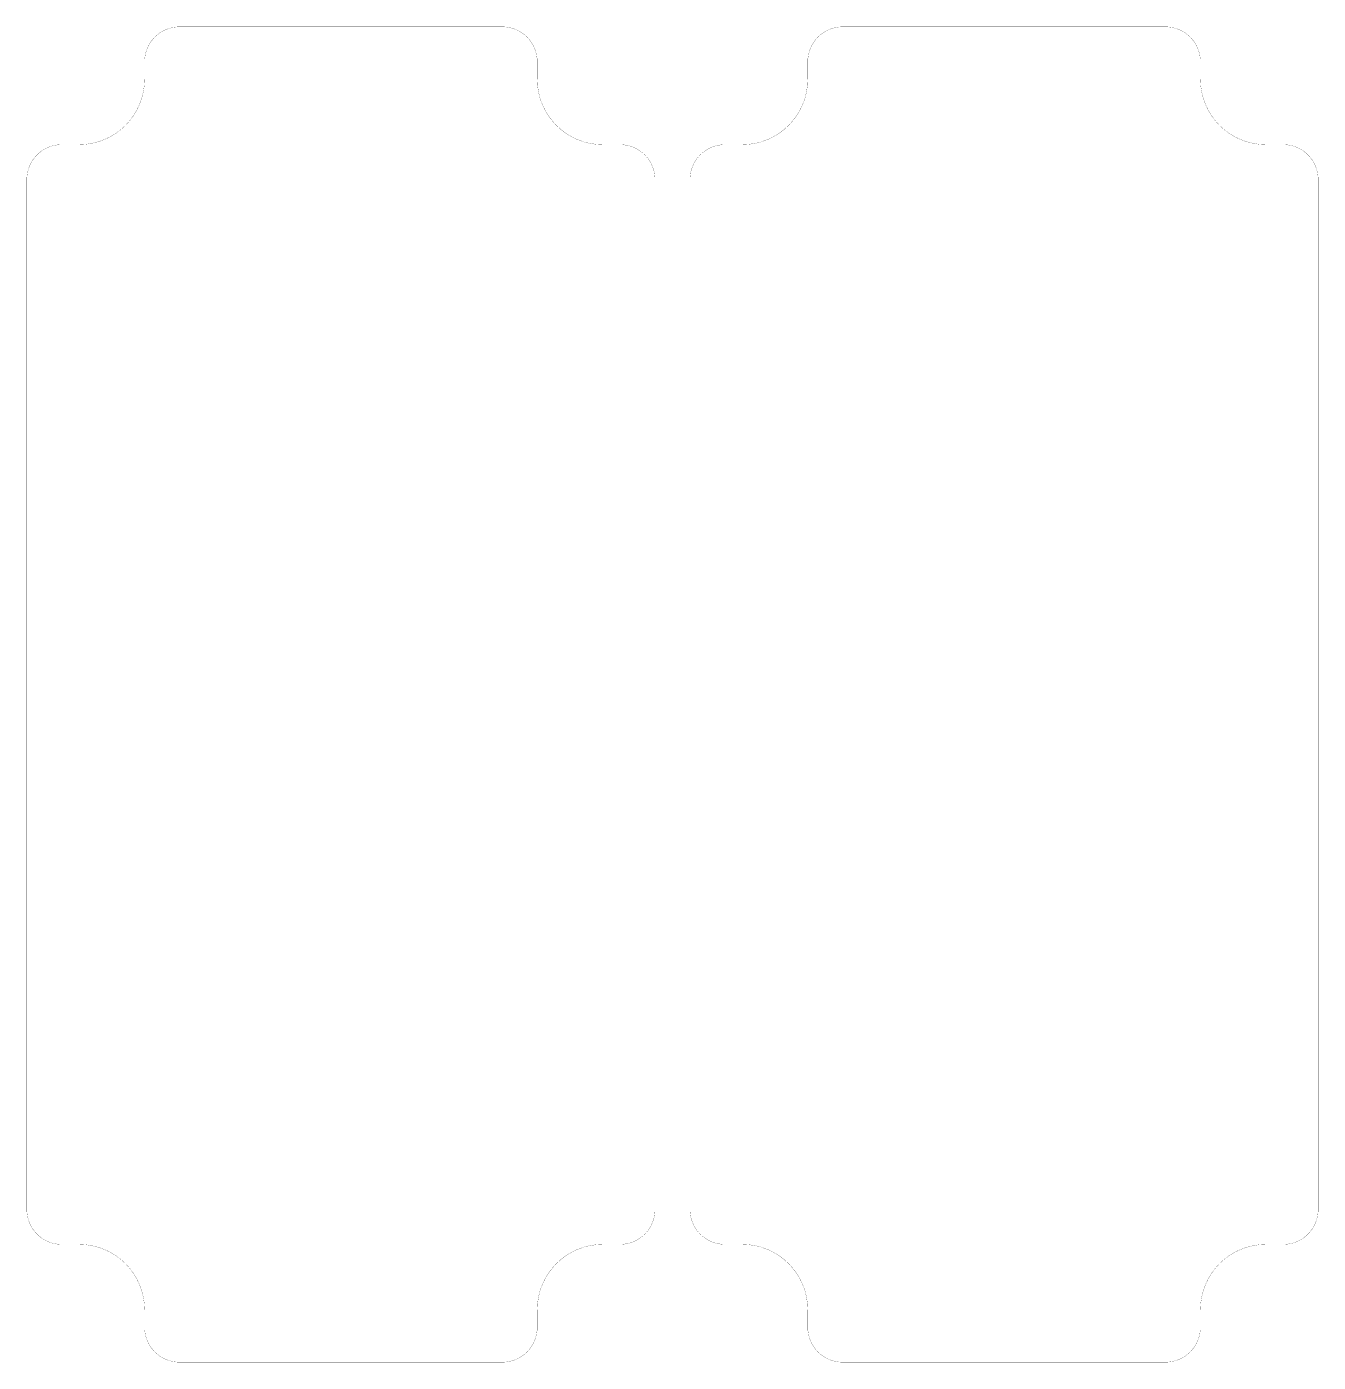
# Model space of a CAD drawing. Extents: x 0 to 74, y 0 to 76.5.
import ezdxf

# ---------------------------------------------------------------- set-up
doc = ezdxf.new("R2010")
doc.units = 0
doc.layers.add('20', color=31, linetype='CONTINUOUS')

msp = doc.modelspace()

# ---------------------------------------------------------------- linework, layer by layer
at = {"layer": '20'}
for points, const_width in [([(8.75, 76.5, 0.4142), (6.75, 74.5)], 0.01), ([(8.75, 76.5025, 1), (8.75, 76.4975)], 0.005), ([(8.75, 76.4975, 1), (8.75, 76.5025)], 0.005), ([(29.25, 74.5, 0.4142), (27.25, 76.5)], 0.01), ([(27.25, 76.5025, 1), (27.25, 76.4975)], 0.005), ([(27.25, 76.4975, 1), (27.25, 76.5025)], 0.005), ([(46.75, 76.5, 0.4142), (44.75, 74.5)], 0.01), ([(46.75, 76.5025, 1), (46.75, 76.4975)], 0.005), ([(46.75, 76.4975, 1), (46.75, 76.5025)], 0.005), ([(67.25, 74.5, 0.4142), (65.25, 76.5)], 0.01), ([(65.25, 76.5025, 1), (65.25, 76.4975)], 0.005), ([(65.25, 76.4975, 1), (65.25, 76.5025)], 0.005), ([(6.7525, 74.5, 1), (6.7475, 74.5)], 0.005), ([(6.7475, 74.5, 1), (6.7525, 74.5)], 0.005), ([(29.2525, 74.5, 1), (29.2475, 74.5)], 0.005), ([(29.2475, 74.5, 1), (29.2525, 74.5)], 0.005), ([(44.7525, 74.5, 1), (44.7475, 74.5)], 0.005), ([(44.7475, 74.5, 1), (44.7525, 74.5)], 0.005), ([(67.2525, 74.5, 1), (67.2475, 74.5)], 0.005), ([(67.2475, 74.5, 1), (67.2525, 74.5)], 0.005), ([(3, 69.75, 0.4142), (6.75, 73.5)], 0.01), ([(6.7525, 73.5, 1), (6.7475, 73.5)], 0.005), ([(6.7475, 73.5, 1), (6.7525, 73.5)], 0.005), ([(29.25, 73.5, 0.4142), (33, 69.75)], 0.01), ([(29.2525, 73.5, 1), (29.2475, 73.5)], 0.005), ([(29.2475, 73.5, 1), (29.2525, 73.5)], 0.005), ([(41, 69.75, 0.4142), (44.75, 73.5)], 0.01), ([(44.7525, 73.5, 1), (44.7475, 73.5)], 0.005), ([(44.7475, 73.5, 1), (44.7525, 73.5)], 0.005), ([(67.25, 73.5, 0.4142), (71, 69.75)], 0.01), ([(67.2525, 73.5, 1), (67.2475, 73.5)], 0.005), ([(67.2475, 73.5, 1), (67.2525, 73.5)], 0.005), ([(2, 69.75, 0.4142), (0, 67.75)], 0.01), ([(2, 69.7525, 1), (2, 69.7475)], 0.005), ([(2, 69.7475, 1), (2, 69.7525)], 0.005), ([(3, 69.7525, 1), (3, 69.7475)], 0.005), ([(3, 69.7475, 1), (3, 69.7525)], 0.005), ([(33, 69.7525, 1), (33, 69.7475)], 0.005), ([(33, 69.7475, 1), (33, 69.7525)], 0.005), ([(36, 67.75, 0.4142), (34, 69.75)], 0.01), ([(34, 69.7525, 1), (34, 69.7475)], 0.005), ([(34, 69.7475, 1), (34, 69.7525)], 0.005), ([(40, 69.75, 0.4142), (38, 67.75)], 0.01), ([(40, 69.7525, 1), (40, 69.7475)], 0.005), ([(40, 69.7475, 1), (40, 69.7525)], 0.005), ([(41, 69.7525, 1), (41, 69.7475)], 0.005), ([(41, 69.7475, 1), (41, 69.7525)], 0.005), ([(71, 69.7525, 1), (71, 69.7475)], 0.005), ([(71, 69.7475, 1), (71, 69.7525)], 0.005), ([(74, 67.75, 0.4142), (72, 69.75)], 0.01), ([(72, 69.7525, 1), (72, 69.7475)], 0.005), ([(72, 69.7475, 1), (72, 69.7525)], 0.005), ([(0.0025, 67.75, 1), (-0.0025, 67.75)], 0.005), ([(-0.0025, 67.75, 1), (0.0025, 67.75)], 0.005), ([(36.0025, 67.75, 1), (35.9975, 67.75)], 0.005), ([(35.9975, 67.75, 1), (36.0025, 67.75)], 0.005), ([(38.0025, 67.75, 1), (37.9975, 67.75)], 0.005), ([(37.9975, 67.75, 1), (38.0025, 67.75)], 0.005), ([(74.0025, 67.75, 1), (73.9975, 67.75)], 0.005), ([(73.9975, 67.75, 1), (74.0025, 67.75)], 0.005), ([(0, 8.75, 0.4142), (2, 6.75)], 0.01), ([(0.0025, 8.75, 1), (-0.0025, 8.75)], 0.005), ([(-0.0025, 8.75, 1), (0.0025, 8.75)], 0.005), ([(34, 6.75, 0.4142), (36, 8.75)], 0.01), ([(36.0025, 8.75, 1), (35.9975, 8.75)], 0.005), ([(35.9975, 8.75, 1), (36.0025, 8.75)], 0.005), ([(38, 8.75, 0.4142), (40, 6.75)], 0.01), ([(38.0025, 8.75, 1), (37.9975, 8.75)], 0.005), ([(37.9975, 8.75, 1), (38.0025, 8.75)], 0.005), ([(72, 6.75, 0.4142), (74, 8.75)], 0.01), ([(74.0025, 8.75, 1), (73.9975, 8.75)], 0.005), ([(73.9975, 8.75, 1), (74.0025, 8.75)], 0.005), ([(2, 6.7525, 1), (2, 6.7475)], 0.005), ([(2, 6.7475, 1), (2, 6.7525)], 0.005), ([(6.75, 3, 0.4142), (3, 6.75)], 0.01), ([(3, 6.7525, 1), (3, 6.7475)], 0.005), ([(3, 6.7475, 1), (3, 6.7525)], 0.005), ([(33, 6.75, 0.4142), (29.25, 3)], 0.01), ([(33, 6.7525, 1), (33, 6.7475)], 0.005), ([(33, 6.7475, 1), (33, 6.7525)], 0.005), ([(34, 6.7525, 1), (34, 6.7475)], 0.005), ([(34, 6.7475, 1), (34, 6.7525)], 0.005), ([(40, 6.7525, 1), (40, 6.7475)], 0.005), ([(40, 6.7475, 1), (40, 6.7525)], 0.005), ([(44.75, 3, 0.4142), (41, 6.75)], 0.01), ([(41, 6.7525, 1), (41, 6.7475)], 0.005), ([(41, 6.7475, 1), (41, 6.7525)], 0.005), ([(71, 6.75, 0.4142), (67.25, 3)], 0.01), ([(71, 6.7525, 1), (71, 6.7475)], 0.005), ([(71, 6.7475, 1), (71, 6.7525)], 0.005), ([(72, 6.7525, 1), (72, 6.7475)], 0.005), ([(72, 6.7475, 1), (72, 6.7525)], 0.005), ([(6.7525, 3, 1), (6.7475, 3)], 0.005), ([(6.7475, 3, 1), (6.7525, 3)], 0.005), ([(29.2525, 3, 1), (29.2475, 3)], 0.005), ([(29.2475, 3, 1), (29.2525, 3)], 0.005), ([(44.7525, 3, 1), (44.7475, 3)], 0.005), ([(44.7475, 3, 1), (44.7525, 3)], 0.005), ([(67.2525, 3, 1), (67.2475, 3)], 0.005), ([(67.2475, 3, 1), (67.2525, 3)], 0.005), ([(6.75, 2, 0.4142), (8.75, 0)], 0.01), ([(6.7525, 2, 1), (6.7475, 2)], 0.005), ([(6.7475, 2, 1), (6.7525, 2)], 0.005), ([(27.25, 0, 0.4142), (29.25, 2)], 0.01), ([(29.2525, 2, 1), (29.2475, 2)], 0.005), ([(29.2475, 2, 1), (29.2525, 2)], 0.005), ([(44.75, 2, 0.4142), (46.75, 0)], 0.01), ([(44.7525, 2, 1), (44.7475, 2)], 0.005), ([(44.7475, 2, 1), (44.7525, 2)], 0.005), ([(65.25, 0, 0.4142), (67.25, 2)], 0.01), ([(67.2525, 2, 1), (67.2475, 2)], 0.005), ([(67.2475, 2, 1), (67.2525, 2)], 0.005), ([(8.75, 0.0025, 1), (8.75, -0.0025)], 0.005), ([(8.75, -0.0025, 1), (8.75, 0.0025)], 0.005), ([(27.25, 0.0025, 1), (27.25, -0.0025)], 0.005), ([(27.25, -0.0025, 1), (27.25, 0.0025)], 0.005), ([(46.75, 0.0025, 1), (46.75, -0.0025)], 0.005), ([(46.75, -0.0025, 1), (46.75, 0.0025)], 0.005), ([(65.25, 0.0025, 1), (65.25, -0.0025)], 0.005), ([(65.25, -0.0025, 1), (65.25, 0.0025)], 0.005)]:
    msp.add_lwpolyline(points, format="xyb", dxfattribs=dict(at, const_width=const_width))
at = {"layer": '20', "const_width": 0.01}
for points in [[(27.25, 76.5), (8.75, 76.5)], [(65.25, 76.5), (46.75, 76.5)], [(6.75, 74.5), (6.75, 73.5)], [(29.25, 73.5), (29.25, 74.5)], [(44.75, 74.5), (44.75, 73.5)], [(67.25, 73.5), (67.25, 74.5)], [(3, 69.75), (2, 69.75)], [(34, 69.75), (33, 69.75)], [(41, 69.75), (40, 69.75)], [(72, 69.75), (71, 69.75)], [(0, 67.75), (0, 8.75)], [(36, 8.75), (36, 67.75)], [(38, 67.75), (38, 8.75)], [(74, 8.75), (74, 67.75)], [(2, 6.75), (3, 6.75)], [(33, 6.75), (34, 6.75)], [(40, 6.75), (41, 6.75)], [(71, 6.75), (72, 6.75)], [(6.75, 3), (6.75, 2)], [(29.25, 2), (29.25, 3)], [(44.75, 3), (44.75, 2)], [(67.25, 2), (67.25, 3)], [(8.75, 0), (27.25, 0)], [(46.75, 0), (65.25, 0)]]:
    msp.add_lwpolyline(points, dxfattribs=at)

doc.saveas('drawing.dxf')
